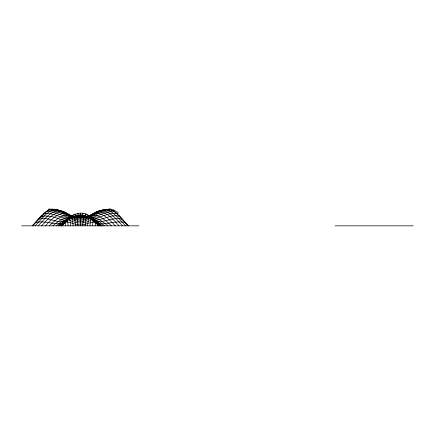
<?xml version="1.0" encoding="UTF-8"?>
<svg xmlns="http://www.w3.org/2000/svg" width="435" height="435" viewBox="0 0 435 435"><rect width="100%" height="100%" fill="white"/><g stroke="black" fill="none" stroke-linecap="round" stroke-linejoin="round"><path stroke-width="0.65" d="M101.208 225.83L101.224 225.482M100.708 225.482L100.686 225.83L92.862 219.92L95.325 220.795M82.694 225.83L83.46 217.87L83.71 217.152L85.668 216.837M85.064 225.83L85.635 220.605L86.543 217.217M89.953 225.83L90.986 218.321M87.484 225.83L88.729 217.772C83.661 220.969 77.022 220.969 71.949 217.772L73.194 225.83M92.492 225.83L93.269 219.691M97.788 225.83L97.94 224.509M95.091 225.83C97 221.078 90.681 219.039 87.489 217.032C84.276 215.602 80.622 214.999 77.153 215.765A17.857 17.128 -0.4 0 0 75.516 216.119L74.2 216.619A19.999 19.058 -1.5 0 0 72.797 217.201L71.802 217.707M93.645 220.735L90.757 218.528L90.997 217.266C80.894 207.68 67.555 216.663 61.107 225.83M97.701 224.601L98.848 225.83L93.498 220.61L93.715 219.757L90.997 217.266L97.282 223.117L99.577 225.83M77.718 213.786L77.865 213.253L77.963 215.194L74.994 215.945M96.211 223.101L96.331 222.709L93.715 219.757L98.935 225.83M77.196 215.629L76.75 216.744L71.916 217.897L72.46 217.734M68.605 219.474L69.567 218.772L73.591 217.451L74.613 216.081M68.773 218.43L69.339 217.527L75.222 213.976L75.418 215.803L72.243 217.141M92.177 214.792C96.983 210.333 104.351 209.143 110.762 209.317M61.743 225.83L66.615 219.936L69.687 217.266L69.926 218.528L67.033 220.735M61.993 225.83L66.968 219.757L67.18 220.61L61.83 225.83L62.983 224.601M41.695 225.83C46.474 220.262 51.721 214.504 58.796 211.932C63.733 209.833 67.735 214.45 72.063 215.961M38.198 225.83C43.658 219.816 49.247 212.927 57.262 210.361C62.363 209.887 66.68 213.645 71.003 215.787C64.88 212.367 57.975 208.621 50.732 209.289A27.106 11.027 -71.7 0 1 52.32 209.186M38.149 219.718L36.094 222.035M34.164 224.166L32.62 225.83L44.06 213.476M38.188 219.675L38.954 218.816M35.137 225.83C41.972 219.283 50.438 204.858 61.552 211.339M39.014 218.745L46.431 211.448M35.186 223.046L34.468 223.835M72.128 215.678L72.455 215.32L72.694 216.913L69.665 218.707L69.975 218.582M45.441 225.83C50.096 220.578 55.386 215.238 62.374 213.346C64.423 212.949 67.36 212.541 68.502 214.792M32.195 225.83L41.945 215.064M61.781 225.83L67.202 220.79M63.216 224.362L64.462 223.111M43.185 213.797L44.06 212.96M64.51 223.057L65.875 221.763M49.22 225.83C55.017 220.376 63.2 212.818 71.775 215.88M44.163 213.378L46.192 211.633M65.924 221.719L66.685 221.04M56.099 225.83L61.21 221.872L69.279 217.957M58.448 225.83L61.678 223.182M67.18 220.61L68.523 219.534M52.847 225.83C58.116 221.197 64.364 217.234 71.449 216.287C64.423 213.645 57.795 209.034 49.96 209.317M68.317 218.783L60.014 225.83L59.976 225.482M46.463 211.426L47.246 210.866M62.129 222.85L63.863 221.687M69.062 219.392L69.986 218.772M115.237 225.83C109.424 219.316 98.68 208.104 89.675 215.787C94.449 213.482 99.811 208.669 105.417 211.018C112.344 214.281 117.504 220.202 122.485 225.83M69.948 218.517L72.128 217.201M59.905 211.16L53.88 209.61L50.732 209.289L48.519 210.105L46.23 211.6C54.772 210.861 61.895 216.086 69.85 217.745M66.685 220.637C57.926 224.933 48.002 215.814 38.552 219.267M63.842 221.698L64.826 221.1M66.751 220.039L60.726 223.905A62.243 50.569 49.8 0 0 58.295 225.645M65.054 220.964L66.158 220.349L61.297 219.735L54.408 217.244L50.928 216.451L44.424 215.939L41.254 216.309M65.087 220.947L66.158 220.349M107.836 225.83C102.562 221.197 96.314 217.234 89.235 216.287C96.314 213.792 102.845 208.952 110.724 209.317M89.991 218.397C84.254 222.557 76.424 222.557 70.688 218.397M48.176 210.29L48.492 210.121M95.042 213.781L96.385 213.041L92.361 215.205M94.612 214.02L89.235 216.287L90.594 215.918M67.816 219.92L70.682 218.5M72.754 216.88L72.928 216.799A19.771 18.879 1.3 0 1 74.151 216.266L74.168 216.255M87.391 217.467C83.02 219.583 77.658 219.583 73.292 217.467M69.426 218.805C75.081 216.347 83.047 215.635 89.387 218.098M88.615 215.961L98.179 211.415C107.108 211.888 113.437 219.68 118.989 225.83M70.236 218.479L71.025 218.191M88.903 215.88C97.483 212.818 105.667 220.376 111.458 225.83M100.773 211.16L99.925 211.459A34.354 31.32 76.8 0 0 96.45 213.166A35.703 32.554 76.6 0 1 99.93 211.47L103.84 210.246M96.004 212.367C100.436 210.366 105.042 209.186 109.946 209.289C114.454 210.709 117.581 214.363 120.712 217.696M71.579 218.006L71.742 217.951M101.208 211.013L106.798 209.61C114.731 212.59 119.875 219.931 125.546 225.83M92.28 219.447C84.83 224.172 75.853 224.172 68.404 219.447M75.489 215.782L75.924 215.651A16.851 16.013 0.4 0 1 77.12 215.368M107.26 209.507L108.299 209.202L107.875 209.273A27.932 11.343 71.1 0 0 107.276 209.436M72.808 217.636L73.667 217.418M49.922 209.317L50.683 209.3M73.923 217.359L74.2 217.299M85.923 217.348L80.339 218.163L74.755 217.348M77.202 215.336L77.533 215.271M74.662 217.201L77.028 216.837M74.858 217.163L83.531 216.652M35.659 222.519C44.56 220.382 53.396 224.536 62.325 223.764L64.027 222.807L64.467 223.101M77.74 215.233L80.339 214.999A14.29 13.534 0 0 1 82.661 215.184M106.374 209.681L106.798 209.61M91.404 217.652C98.598 215.711 107.44 210.899 114.258 211.453M89.936 216.782C97.304 214.585 104.085 209.855 112.165 210.105M92.34 218.919C100.664 217.892 108.097 212.258 116.868 213.715L122.42 219.593M93.732 219.941C102.225 221.034 110.495 213.667 119.424 216.309M103.465 209.871L106.086 209.703M83.71 217.152L80.339 217.364L75.016 216.837M94.912 221.915C89.876 221.975 85.429 225.058 80.339 224.9C75.25 225.058 70.802 221.975 65.772 221.915M98.685 225.83L96.331 222.709L98.359 223.764C107.287 224.536 116.118 220.382 125.019 222.519L128.064 225.83L126.52 224.166M43.81 213.715C52.586 212.258 60.019 217.892 68.338 218.919M78.327 216.69L78.012 216.695L83.292 216.695M79.643 216.668L79.986 216.657M109.718 209.344L110.142 209.333M82.96 216.75L77.724 216.75M77.147 216.652L80.692 216.657M21.75 225.83L138.928 225.83M335.124 225.83L413.25 225.83M82.666 216.695L82.982 216.695M77.082 216.69L77.702 216.695A39.112 30.814 48.4 0 1 80.323 216.57M50.542 209.333L51.39 209.36M54.593 209.703L57.219 209.871M51.808 209.387L52.222 209.414A28.585 25.453 80.7 0 1 53.467 209.534M48.519 210.105C56.593 209.855 63.374 214.585 70.742 216.782M80.339 216.646L85.51 217.108M83.65 216.837L85.82 217.163M82.938 215.233L80.339 214.999A14.29 13.528 0 0 0 78.023 215.194M126.215 223.835L122.132 219.267C113.105 216.619 104.585 222.791 95.689 221.714L92.367 218.783M83.101 215.26L83.477 215.336M85.603 217.125L86.331 217.266M54.728 209.762L55.158 209.849M86.478 217.299L86.755 217.359M86.815 217.369L88.044 217.685M66.087 214.031L71.449 216.287M70.992 216.184L70.084 215.918M85.782 215.977L86.5 216.249L87.092 217.451L91.187 218.821L93.498 220.61M88.218 217.734L88.936 217.951M53.418 209.507L52.385 209.202L52.847 209.278A27.932 11.343 -71.2 0 1 53.402 209.436M85.195 215.782L84.754 215.651A16.851 16.046 -0.7 0 0 83.569 215.336M57.262 210.361L60.753 211.459A34.354 31.32 -76.8 0 1 64.228 213.166A35.703 32.554 -76.5 0 0 60.753 211.47L60.334 211.307M62.803 211.747L64.679 212.367M85.684 215.945L82.715 215.194L82.813 213.253L82.965 213.786M89.653 218.191L90.088 218.348M91.404 217.957L99.468 221.872L104.579 225.83M91.176 218.816L83.928 216.744L83.482 215.629M90.703 218.582L91.116 218.745M86.5 216.249L86.532 216.26A19.771 18.89 -1.5 0 1 87.756 216.793L87.924 216.88M91.339 217.527L85.456 213.976L85.26 215.803L88.435 217.141M68.317 215.205L64.293 213.041L65.641 213.781M93.313 219.735L93.639 219.898M89.996 218.5L92.291 219.637M112.192 210.121L112.507 210.29M88.55 217.201L91.094 218.761M94.678 220.436L95.597 220.947M90.757 218.528L87.984 216.913L88.223 215.32L88.55 215.678M95.858 221.1L96.695 221.611M94.52 220.349L98.549 222.85M96.597 221.545L102.236 225.83M113.432 210.866L114.22 211.426M99.332 223.427L99.958 223.905M114.492 211.633L116.515 213.378M93.998 221.04L96.168 223.057M95.771 222.78L98.897 225.83M116.623 212.96L117.493 213.797M96.222 223.111L97.467 224.362M118.733 215.064L128.488 225.83M120.848 217.848L121.664 218.745M121.729 218.816L122.159 219.294M125.003 222.502L124.649 222.1M122.697 219.903L124.013 221.393M74.14 217.217L75.043 220.605L75.619 225.83M76.968 217.152L77.985 225.83M69.698 218.321L70.726 225.83M67.501 220.279L68.192 225.83M65.109 221.877L65.593 225.83M62.738 224.509L62.89 225.83M59.454 225.482L59.475 225.83M80.339 213.063L80.339 225.83M99.854 224.052A62.238 50.199 -61.2 0 1 102.046 226.064M108.043 209.452A31.831 28.237 -77.1 0 1 109.294 209.36M110.164 209.431A28.65 11.685 72 0 1 112.089 210.214M110.865 209.833A28.569 11.522 71.2 0 1 112.774 210.785M83.297 216.875A39.117 30.7 -47.7 0 0 80.323 216.728A39.117 30.7 47.7 0 0 77.381 216.875M112.736 209.512A31.924 13.583 75.9 0 1 114.769 210.649M112.486 210.121A31.755 13.045 72.6 0 1 113.415 210.676M114.97 210.665A38.394 15.165 71.8 0 1 116.558 211.916M117.156 211.872A53.951 17.835 66 0 1 118.434 213.085M69.953 218.723A24.79 23.534 -2.5 0 1 71.77 217.652M67.137 220.719A32.511 30.542 -5.5 0 1 68.996 219.305M41.619 217.223A53.951 16.138 -63.8 0 1 42.809 215.929M43.984 214.118A38.394 14.214 -69.3 0 1 45.49 212.688M45.838 212.226A31.924 12.936 -73 0 1 47.806 210.763M47.236 210.986A31.76 12.914 -72 0 1 48.16 210.399M48.638 209.909A28.65 11.794 -72.8 0 1 50.563 209.235M48.089 209.409A28.569 12.022 -75 0 1 49.992 208.947M107.76 209.458A28.057 11.484 72.6 0 1 108.87 209.257M108.369 209.208A27.106 11.011 71.5 0 1 109.952 209.311M108.94 209.115A27.264 11.152 73.7 0 1 110.664 209.05M49.889 209.659A27.264 10.973 -71 0 1 51.678 209.338M51.836 209.164A28.057 11.489 -74 0 1 52.907 209.496"/></g></svg>
